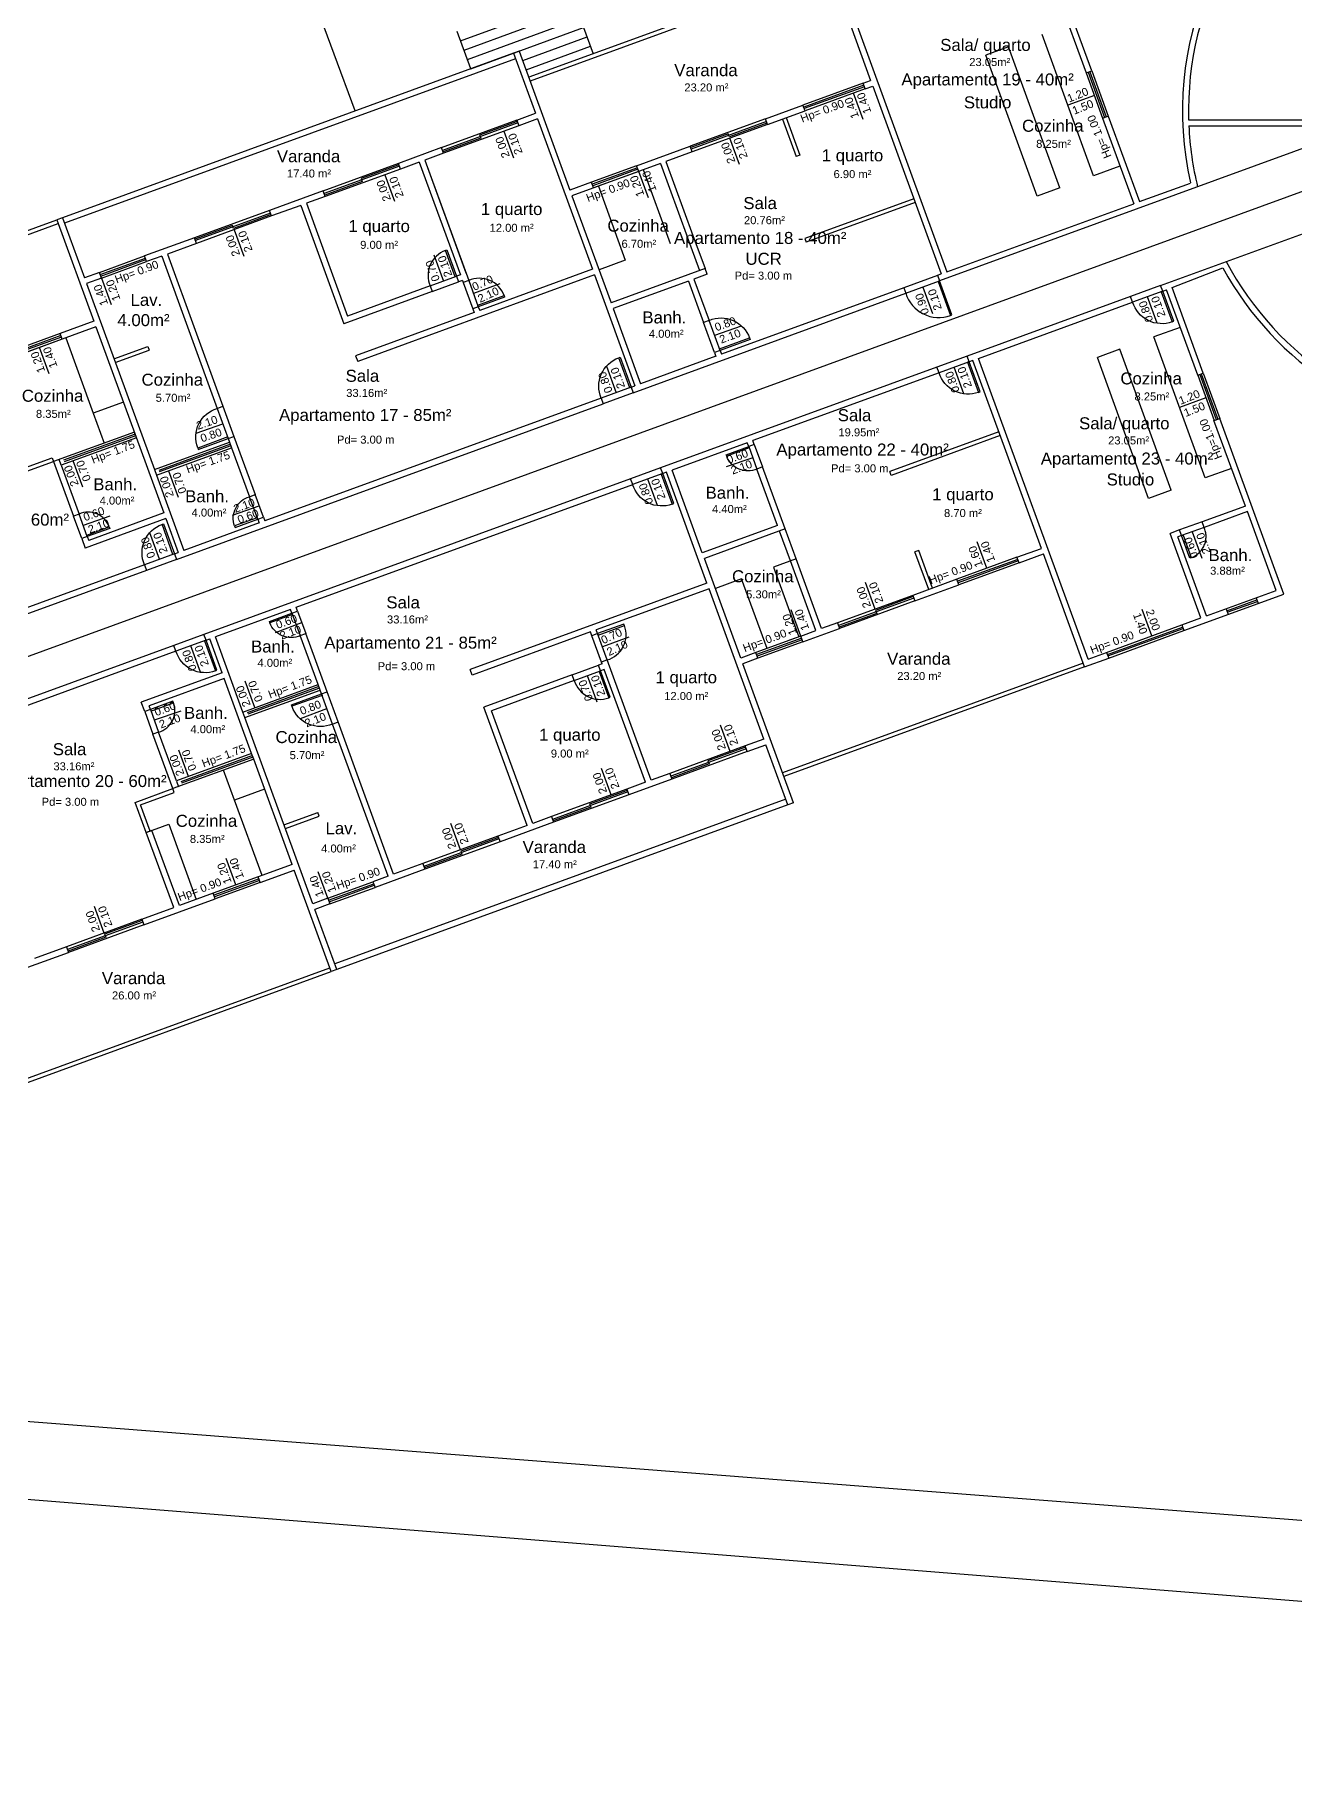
# Model space of a CAD drawing. Header units: millimetres. Extents: x -210 to 1173, y -437 to 320.
# Drawn here: x 485.78 to 517.29, y 54.72 to 97.97 of the extents above; entities that cross this region are included whole.
import ezdxf
from ezdxf.enums import TextEntityAlignment as Align

# ---------------------------------------------------------------- set-up
doc = ezdxf.new("R2010")
doc.units = ezdxf.units.MM
doc.header["$LTSCALE"] = 0.3
doc.linetypes.add('DASHED2', pattern=[9.525, 6.35, -3.175])
for name, color, linetype in [('330', 254, 'Continuous'), ('500', 254, 'Continuous'), ('CORTE', 6, 'Continuous'), ('COTAS', 1, 'Continuous'), ('ESQUADRIAS', 3, 'Continuous'), ('PISO', 1, 'Continuous'), ('PROJEÇÃO', 1, 'DASHED2'), ('TEXTOS', 2, 'Continuous'), ('VISTA', 2, 'Continuous')]:
    doc.layers.add(name, color=color, linetype=linetype)
doc.styles.add('2MM 1_100', font='ARIAL.TTF', dxfattribs={"height": 0.2})
doc.styles.add('3MM 1_100', font='ARIAL.TTF', dxfattribs={"height": 0.3})

msp = doc.modelspace()

# ---------------------------------------------------------------- linework, layer by layer
msp.add_line((475.155, 78.62), (522.67, 95.959))
at = {"layer": '330'}
msp.add_polyline3d([(480.339, 116.774, 0), (565.16, 113.857, 0), (569.728, 108.66, 0), (569.354, 60.352, 0), (567.967, 57.832, 0), (565.674, 56.775, 0), (517.757, 60.812, 0), (467.296, 64.726, 0), (464.967, 65.161, 0), (464.654, 66.353, 0)], close=True, dxfattribs=at)
at = {"layer": '500'}
msp.add_polyline3d([(484.46, 119.131, 0), (565.674, 116.167, 0), (567.741, 115.275, 0), (570.061, 113.536, 0), (571.41, 109.995, 0), (571.837, 56.224, 0), (571.01, 55.021, 0), (568.676, 54.719, 0), (466.308, 62.909, 0), (463.899, 64.222, 0), (464.043, 66.128, 0), (479.321, 116.608, 0), (480.53, 118.329, 0), (482.084, 119.027, 0)], close=True, dxfattribs=at)
at = {"layer": 'CORTE'}
for p, q in [((512.201, 97.065), (510.597, 101.454)), ((505.645, 99.647), (506.673, 96.829)), ((505.837, 99.558), (508.579, 92.043)), ((511.278, 99.149), (512.06, 97.014)), ((497.89, 97.563), (497.749, 97.511)), ((497.749, 97.511), (498.297, 96.008)), ((497.89, 97.563), (499.158, 94.087)), ((512.06, 97.014), (512.201, 97.065)), ((506.485, 96.761), (506.673, 96.829)), ((506.537, 96.62), (506.485, 96.761)), ((506.537, 96.62), (506.725, 96.688)), ((506.725, 96.688), (508.439, 91.991)), ((504.043, 95.869), (504.982, 96.212)), ((504.094, 95.728), (505.034, 96.071)), ((505.034, 96.071), (504.982, 96.212)), ((497.828, 95.834), (498.298, 96.006)), ((497.828, 95.834), (497.88, 95.693)), ((498.349, 95.865), (497.88, 95.693)), ((498.346, 95.867), (499.72, 92.107)), ((504.094, 95.728), (504.043, 95.869)), ((504.471, 95.863), (504.814, 94.924)), ((504.564, 95.9), (504.907, 94.958)), ((519.027, 95.696), (508.396, 91.816)), ((512.469, 95.886), (512.61, 95.937)), ((512.469, 95.886), (513.25, 93.747)), ((512.61, 95.937), (513.391, 93.798)), ((514.619, 95.846), (517.577, 95.846)), ((514.625, 95.696), (517.577, 95.696)), ((497.504, 95.556), (497.504, 95.556)), ((500.825, 94.695), (502.164, 95.184)), ((502.215, 95.043), (502.164, 95.184)), ((495.949, 95.149), (494.869, 94.755)), ((494.92, 94.614), (494.869, 94.755)), ((495.39, 94.785), (494.92, 94.614)), ((495.39, 94.785), (496.419, 91.967)), ((495.39, 94.785), (496.419, 91.967)), ((496.001, 95.008), (495.531, 94.837)), ((495.531, 94.837), (496.559, 92.018)), ((495.531, 94.837), (496.628, 91.831)), ((496.001, 95.008), (495.949, 95.149)), ((501.417, 94.751), (499.209, 93.946)), ((501.417, 94.751), (502.092, 92.902)), ((502.215, 95.043), (501.558, 94.803)), ((501.558, 94.803), (502.233, 92.954)), ((504.907, 94.958), (504.814, 94.924)), ((500.877, 94.554), (500.825, 94.695)), ((492.99, 94.069), (491.652, 93.581)), ((493.042, 93.928), (492.572, 93.757)), ((493.042, 93.928), (492.99, 94.069)), ((499.698, 94.284), (499.158, 94.087)), ((499.209, 93.946), (500.186, 91.268)), ((499.749, 94.143), (499.698, 94.284)), ((507.753, 93.87), (505.029, 92.876)), ((513.391, 93.798), (514.668, 94.264)), ((491.703, 93.44), (491.652, 93.581)), ((492.431, 93.705), (491.703, 93.44)), ((492.431, 93.705), (493.511, 90.746)), ((492.431, 93.705), (493.511, 90.746)), ((492.572, 93.757), (493.6, 90.939)), ((492.572, 93.757), (493.6, 90.939)), ((507.787, 93.776), (505.063, 92.782)), ((508.579, 92.043), (513.25, 93.747)), ((486.476, 93.397), (486.335, 93.346)), ((486.335, 93.346), (487.26, 90.81)), ((486.476, 93.397), (487.024, 91.894)), ((513.92, 91.703), (518.582, 93.404)), ((489.773, 92.895), (488.528, 92.441)), ((489.824, 92.754), (489.096, 92.488)), ((489.824, 92.754), (489.773, 92.895)), ((505.029, 92.876), (505.063, 92.782)), ((488.579, 92.3), (488.528, 92.441)), ((488.955, 92.437), (488.579, 92.3)), ((488.955, 92.437), (490.344, 88.632)), ((489.096, 92.488), (490.485, 88.684)), ((514.205, 91.651), (515.471, 92.144, 0)), ((487.401, 92.029), (487.025, 91.892)), ((487.452, 91.888), (487.076, 91.751)), ((487.076, 91.753), (488.773, 87.101)), ((487.452, 91.889), (487.401, 92.029)), ((499.772, 91.967), (493.854, 89.807)), ((496.419, 91.967), (496.325, 91.933)), ((496.419, 91.967), (496.325, 91.933)), ((496.325, 91.933), (496.376, 91.792)), ((496.325, 91.933), (496.376, 91.792)), ((496.47, 91.826), (496.376, 91.792)), ((496.47, 91.826), (496.487, 91.779)), ((496.628, 91.831), (496.487, 91.779)), ((499.72, 92.107), (496.902, 91.079)), ((499.771, 91.966), (500.782, 89.197)), ((502.535, 92.126), (500.186, 91.268)), ((502.117, 91.813), (500.238, 91.128)), ((502.117, 91.813), (502.494, 90.778)), ((502.586, 91.985), (502.257, 91.865)), ((502.257, 91.865), (502.635, 90.829)), ((502.586, 91.985), (502.535, 92.126)), ((508.345, 91.957), (508.439, 91.991)), ((508.345, 91.957), (508.396, 91.816)), ((513.972, 91.56), (513.92, 91.703)), ((495.718, 91.552), (493.511, 90.746)), ((495.718, 91.552), (493.511, 90.746)), ((495.667, 91.693), (493.6, 90.939)), ((495.667, 91.693), (493.6, 90.939)), ((495.667, 91.693), (495.718, 91.552)), ((495.667, 91.693), (495.718, 91.552)), ((500.74, 89.021), (507.551, 91.507)), ((507.499, 91.648), (502.943, 89.986)), ((507.499, 91.648), (507.551, 91.507)), ((513.168, 91.428), (509.082, 89.937)), ((509.368, 89.882), (513.22, 91.285)), ((513.22, 91.285), (513.168, 91.428)), ((513.972, 91.56), (514.065, 91.596)), ((514.846, 89.459), (514.065, 91.596)), ((514.987, 89.511), (514.205, 91.651)), ((496.761, 91.028), (493.802, 89.948)), ((496.868, 91.173), (496.727, 91.122)), ((496.727, 91.122), (496.761, 91.028)), ((496.868, 91.173), (496.902, 91.079)), ((500.238, 91.128), (500.923, 89.249)), ((487.312, 90.669), (484.494, 89.64)), ((487.26, 90.81), (486.415, 90.501)), ((486.466, 90.36), (486.415, 90.501)), ((487.312, 90.669), (489.009, 86.019)), ((502.635, 90.829), (502.494, 90.778)), ((502.91, 90.078), (502.769, 90.026)), ((502.769, 90.026), (502.803, 89.932)), ((502.91, 90.078), (502.944, 89.984)), ((493.802, 89.948), (493.854, 89.807)), ((502.802, 89.934), (500.923, 89.249)), ((508.33, 89.663), (501.425, 87.144)), ((508.382, 89.522), (508.33, 89.663)), ((509.133, 89.796), (509.082, 89.937)), ((509.133, 89.796), (509.082, 89.937)), ((509.227, 89.831), (509.133, 89.796)), ((510.941, 85.134), (509.227, 89.831)), ((512.11, 82.367), (509.368, 89.882)), ((500.69, 89.16), (500.782, 89.197)), ((500.69, 89.16), (500.74, 89.021)), ((508.382, 89.522), (503.732, 87.825)), ((514.846, 89.459), (514.987, 89.511)), ((489.327, 84.855), (499.989, 88.747)), ((490.344, 88.632), (490.485, 88.684)), ((499.937, 88.889), (491.529, 85.821)), ((499.938, 88.886), (499.989, 88.747)), ((516.037, 86.192), (515.252, 88.33)), ((515.256, 88.332), (515.397, 88.383)), ((517, 83.991), (515.397, 88.383)), ((488.272, 88.038), (486.252, 87.301)), ((488.323, 87.897), (486.444, 87.212)), ((490.618, 87.881), (490.759, 87.932)), ((490.618, 87.881), (490.652, 87.787)), ((490.759, 87.932), (491.29, 86.476)), ((503.766, 87.731), (503.732, 87.825)), ((509.878, 88.046), (507.154, 87.052)), ((509.913, 87.952), (507.188, 86.958)), ((488.773, 87.101), (490.652, 87.787)), ((488.825, 86.96), (490.703, 87.646)), ((490.703, 87.646), (491.149, 86.424)), ((503.591, 87.774), (501.712, 87.088)), ((503.625, 87.68), (503.591, 87.774)), ((503.766, 87.731), (503.625, 87.68)), ((486.252, 87.301), (486.749, 85.939)), ((486.444, 87.212), (486.89, 85.991)), ((488.825, 86.96), (489.51, 85.084)), ((501.477, 87.002), (501.425, 87.144)), ((501.571, 87.037), (501.477, 87.002)), ((501.571, 87.037), (501.477, 87.002)), ((502.582, 84.265), (501.571, 87.037)), ((502.466, 85.021), (501.712, 87.088)), ((503.971, 87.168), (503.831, 87.116)), ((504.345, 85.707), (503.831, 87.116)), ((504.537, 85.618), (503.971, 87.168)), ((507.188, 86.958), (507.154, 87.052)), ((500.674, 86.87), (490.011, 82.98)), ((492.318, 83.66), (500.726, 86.727)), ((500.726, 86.727), (500.674, 86.87)), ((491.149, 86.424), (491.29, 86.476)), ((516.037, 86.192), (514.956, 85.799)), ((486.89, 85.991), (486.749, 85.939)), ((489.06, 85.878), (487.04, 85.141)), ((489.009, 86.019), (487.13, 85.333)), ((489.06, 85.878), (489.369, 85.032)), ((491.388, 85.769), (489.51, 85.084)), ((491.355, 85.861), (491.496, 85.912)), ((491.355, 85.861), (491.389, 85.767)), ((491.496, 85.912), (491.53, 85.819)), ((504.345, 85.707), (502.466, 85.021)), ((515.007, 85.658), (514.956, 85.799)), ((516.088, 86.051), (515.007, 85.658)), ((516.807, 84.081), (516.088, 86.051)), ((487.096, 85.427), (486.955, 85.376)), ((486.955, 85.376), (487.04, 85.141)), ((487.096, 85.427), (487.13, 85.333)), ((504.537, 85.618), (502.517, 84.881)), ((514.392, 85.594), (514.157, 85.509)), ((514.925, 83.394), (514.157, 85.509)), ((514.443, 85.453), (514.349, 85.419)), ((515.066, 83.445), (514.349, 85.419)), ((514.443, 85.453), (514.392, 85.594)), ((489.275, 84.998), (489.369, 85.032)), ((489.275, 84.998), (489.327, 84.855)), ((503.426, 82.391), (502.517, 84.881)), ((505.305, 83.077), (504.669, 84.819)), ((505.446, 83.128), (504.81, 84.87)), ((507.874, 85.079), (507.78, 85.045)), ((508.123, 84.105), (507.78, 85.045)), ((508.217, 84.139), (507.874, 85.079)), ((510.33, 84.911), (510.941, 85.134)), ((510.382, 84.77), (510.33, 84.911)), ((510.382, 84.77), (510.992, 84.993)), ((512.021, 82.174), (510.992, 84.993)), ((488.523, 84.724), (479.975, 81.604)), ((488.575, 84.581), (480.027, 81.461)), ((488.523, 84.724), (488.575, 84.581)), ((508.827, 84.362), (507.724, 83.959)), ((508.879, 84.221), (508.827, 84.362)), ((502.582, 84.265), (496.664, 82.106)), ((502.634, 84.125), (499.815, 83.096)), ((504.005, 80.367), (502.634, 84.125)), ((507.724, 83.959), (507.775, 83.819)), ((507.775, 83.819), (508.879, 84.221)), ((514.501, 83.079), (517, 83.991)), ((515.066, 83.445), (516.807, 84.081)), ((492.177, 83.609), (490.298, 82.923)), ((492.211, 83.515), (492.177, 83.609)), ((492.211, 83.515), (492.352, 83.567)), ((492.352, 83.567), (492.318, 83.66)), ((499.85, 83.002), (499.815, 83.096)), ((504.93, 82.94), (505.305, 83.077)), ((504.981, 82.799), (505.896, 83.133)), ((505.845, 83.274), (505.446, 83.128)), ((505.845, 83.274), (505.896, 83.133)), ((514.449, 83.22), (514.925, 83.394)), ((514.449, 83.22), (514.501, 83.079)), ((489.259, 82.706), (480.712, 79.587)), ((489.312, 82.563), (489.26, 82.704)), ((490.063, 82.837), (490.012, 82.978)), ((490.063, 82.837), (490.157, 82.872)), ((490.466, 82.026), (490.157, 82.872)), ((490.984, 81.044), (490.298, 82.923)), ((492.417, 82.952), (492.558, 83.003)), ((492.862, 81.73), (492.417, 82.952)), ((493.089, 81.546), (492.558, 83.003)), ((499.674, 83.045), (496.715, 81.965)), ((499.709, 82.951), (499.674, 83.045)), ((499.85, 83.002), (499.709, 82.951)), ((504.981, 82.799), (504.93, 82.94)), ((489.312, 82.563), (480.763, 79.444)), ((499.966, 82.246), (499.872, 82.212)), ((499.923, 82.071), (499.872, 82.212)), ((500.09, 82.345), (499.949, 82.293)), ((499.966, 82.246), (499.949, 82.293)), ((501.187, 79.339), (500.09, 82.345)), ((503.803, 82.529), (503.426, 82.391)), ((503.854, 82.388), (503.477, 82.25)), ((504.746, 78.774), (503.477, 82.25)), ((503.854, 82.388), (503.803, 82.529)), ((512.021, 82.174), (512.622, 82.393)), ((512.11, 82.367), (512.571, 82.534)), ((512.571, 82.534), (512.622, 82.393)), ((490.466, 82.026), (488.446, 81.289)), ((490.517, 81.885), (488.638, 81.2)), ((491.203, 80.006), (490.517, 81.885)), ((496.715, 81.965), (496.664, 82.106)), ((499.214, 81.972), (497.007, 81.166)), ((499.266, 81.831), (497.199, 81.077)), ((499.266, 81.831), (499.214, 81.972)), ((500.017, 82.105), (499.923, 82.071)), ((501.046, 79.287), (500.017, 82.105)), ((490.984, 81.044), (492.862, 81.73)), ((491.035, 80.903), (492.914, 81.589)), ((492.948, 81.495), (492.914, 81.589)), ((492.948, 81.495), (493.089, 81.546)), ((488.532, 81.054), (488.446, 81.289)), ((488.672, 81.106), (488.532, 81.054)), ((488.672, 81.106), (488.638, 81.2)), ((492.732, 76.253), (491.035, 80.903)), ((498.087, 78.207), (497.007, 81.166)), ((498.227, 78.259), (497.199, 81.077)), ((488.878, 80.542), (488.737, 80.491)), ((489.234, 79.129), (488.737, 80.491)), ((489.324, 79.321), (488.878, 80.542)), ((493.222, 80.743), (493.363, 80.795)), ((494.611, 76.939), (493.222, 80.743)), ((494.752, 76.99), (493.363, 80.795)), ((503.159, 80.059), (503.159, 80.059)), ((504.005, 80.367), (503.535, 80.196)), ((503.586, 80.055), (503.535, 80.196)), ((503.586, 80.055), (504.056, 80.226)), ((504.605, 78.723), (504.056, 80.226)), ((491.254, 79.866), (489.234, 79.129)), ((491.203, 80.006), (489.324, 79.321)), ((492.214, 77.235), (491.254, 79.866)), ((501.046, 79.287), (500.576, 79.116)), ((501.708, 79.369), (500.627, 78.975)), ((501.656, 79.51), (501.187, 79.339)), ((501.656, 79.51), (501.708, 79.369)), ((500.576, 79.116), (500.627, 78.975)), ((504.746, 78.774), (504.605, 78.723)), ((498.749, 78.289), (497.41, 77.801)), ((498.697, 78.43), (498.227, 78.259)), ((498.697, 78.43), (498.749, 78.289)), ((488.71, 78.086), (488.569, 78.034)), ((489.255, 76.155), (488.569, 78.034)), ((489.396, 76.207), (488.71, 78.086)), ((498.087, 78.207), (497.358, 77.942)), ((497.358, 77.942), (497.41, 77.801)), ((492.214, 77.235), (491.368, 76.927)), ((491.42, 76.786), (492.265, 77.094)), ((493.191, 74.558), (492.265, 77.094)), ((495.531, 77.115), (494.286, 76.661)), ((495.48, 77.256), (494.752, 76.99)), ((495.48, 77.256), (495.531, 77.115)), ((491.42, 76.786), (491.368, 76.927)), ((494.611, 76.939), (494.235, 76.802)), ((494.235, 76.802), (494.286, 76.661)), ((488.456, 75.864), (489.255, 76.155)), ((488.508, 75.723), (490.293, 76.374)), ((490.241, 76.515), (489.396, 76.207)), ((490.293, 76.374), (490.241, 76.515)), ((493.107, 76.391), (492.732, 76.253)), ((493.159, 76.249), (492.783, 76.112)), ((493.108, 76.39), (493.159, 76.249)), ((488.456, 75.864), (488.508, 75.723)), ((493.332, 74.609), (492.783, 76.112)), ((485.22, 74.523), (486.629, 75.037)), ((486.577, 75.178), (485.779, 74.887)), ((486.577, 75.178), (486.629, 75.037)), ((493.332, 74.609), (493.191, 74.558))]:
    msp.add_line(p, q, dxfattribs=at)
for radius, start, end in [(8.15, 338.3198, 192.7624), (8, 120.7439, 181.5674), (8, 182.6425, 193.7063), (8.15, 208.7515, 322.0851), (8, 208.0702, 323.0524)]:
    msp.add_arc((522.616, 96.065), radius, start, end, dxfattribs=at)
at = {"layer": 'COTAS'}
for p, q in [((506.482, 95.849), (506.241, 96.509)), ((497.504, 95.556), (497.745, 94.896)), ((503.396, 94.725), (503.155, 95.386)), ((494.534, 94.472), (494.775, 93.812)), ((501.118, 93.894), (500.877, 94.554)), ((490.764, 93.097), (491.005, 92.437)), ((487.452, 91.889), (487.693, 91.228)), ((486.144, 89.494), (485.903, 90.155)), ((489.82, 88.016), (490.485, 88.245)), ((486.985, 86.662), (486.745, 87.321)), ((489.125, 87.07), (489.366, 86.411)), ((509.579, 84.636), (509.338, 85.297)), ((506.784, 83.617), (506.543, 84.277)), ((504.93, 82.94), (504.689, 83.6)), ((513.699, 82.944), (513.459, 83.605)), ((491.284, 81.154), (491.043, 81.813)), ((492.425, 80.878), (493.081, 81.131)), ((503.159, 80.059), (502.918, 80.719)), ((489.624, 79.43), (489.384, 80.09)), ((500.189, 78.975), (499.948, 79.635)), ((496.419, 77.599), (496.178, 78.259)), ((490.805, 76.721), (490.564, 77.381)), ((493.108, 76.39), (492.867, 77.051)), ((487.517, 75.521), (487.276, 76.181))]:
    msp.add_line(p, q, dxfattribs=at)
at = {"layer": 'COTAS', "extrusion": (1.19689e-12, 1.18495e-12, -1)}
for p, q in [((512.264, 96.45), (511.604, 96.209)), ((497.408, 91.743), (496.748, 91.502)), ((515.051, 88.895), (514.391, 88.654))]:
    msp.add_line(p, q, dxfattribs=at)
at = {"layer": 'COTAS', "extrusion": (-1.18495e-12, 1.19689e-12, -1)}
for p, q in [((495.755, 92.473), (495.996, 91.813)), ((495.755, 92.473), (495.996, 91.813)), ((500.073, 89.683), (500.314, 89.023)), ((514.71, 85.55), (514.951, 84.89))]:
    msp.add_line(p, q, dxfattribs=at)
at = {"layer": 'COTAS', "extrusion": (-3.54684e-12, -2.44572e-13, -1)}
msp.add_line((507.973, 91.661), (508.215, 91.001), dxfattribs=at)
at = {"layer": 'COTAS', "extrusion": (-1.35577e-13, -1.67877e-12, -1)}
for p, q in [((513.837, 90.762), (513.596, 91.423)), ((508.998, 88.999), (508.757, 89.659)), ((501.342, 86.206), (501.101, 86.866)), ((488.899, 84.861), (488.658, 85.521)), ((489.928, 82.04), (489.687, 82.7)), ((499.835, 81.291), (499.595, 81.951))]:
    msp.add_line(p, q, dxfattribs=at)
at = {"layer": 'COTAS', "extrusion": (-4.198e-17, 1.1504e-16, -1)}
for p, q in [((503.439, 90.683), (502.774, 90.456)), ((503.728, 87.398), (503.062, 87.171)), ((487.658, 85.936), (486.993, 85.709)), ((489.435, 81.065), (488.77, 80.838))]:
    msp.add_line(p, q, dxfattribs=at)
at = {"layer": 'COTAS', "extrusion": (4.20059e-17, -1.15031e-16, -1)}
msp.add_line((490.728, 85.967), (491.393, 86.194), dxfattribs=at)
at = {"layer": 'COTAS', "extrusion": (-4.19541e-17, 1.1505e-16, -1)}
msp.add_line((491.8, 83.03), (492.455, 83.285), dxfattribs=at)
at = {"layer": 'COTAS', "extrusion": (1.67877e-12, -1.35577e-13, -1)}
msp.add_line((500.63, 82.914), (499.97, 82.673), dxfattribs=at)
at = {"layer": 'ESQUADRIAS'}
for p, q in [((512.111, 97.032), (512.521, 95.905)), ((512.149, 97.046), (512.559, 95.918)), ((506.504, 96.709), (505.001, 96.16)), ((506.518, 96.671), (505.015, 96.123)), ((497.854, 95.764), (495.975, 95.078)), ((497.84, 95.801), (496.901, 95.459)), ((504.069, 95.799), (502.19, 95.113)), ((504.082, 95.761), (503.143, 95.418)), ((496.928, 95.383), (495.989, 95.041)), ((496.901, 95.459), (496.928, 95.383)), ((503.115, 95.494), (502.176, 95.151)), ((503.143, 95.417), (503.116, 95.493)), ((494.895, 94.684), (493.016, 93.999)), ((493.969, 94.304), (493.03, 93.961)), ((494.881, 94.722), (493.942, 94.379)), ((493.942, 94.379), (493.969, 94.304)), ((500.844, 94.644), (499.717, 94.232)), ((500.858, 94.606), (499.731, 94.195)), ((491.677, 93.51), (489.798, 92.825)), ((491.691, 93.473), (490.752, 93.13)), ((490.724, 93.205), (489.785, 92.862)), ((490.752, 93.13), (490.724, 93.205)), ((487.42, 91.978), (488.547, 92.389)), ((487.433, 91.94), (488.561, 92.352)), ((486.434, 90.449), (485.306, 90.038)), ((486.447, 90.412), (485.32, 90)), ((514.898, 89.478), (515.308, 88.35)), ((514.936, 89.492), (515.346, 88.364)), ((510.349, 84.859), (508.846, 84.311)), ((510.363, 84.821), (508.86, 84.273)), ((507.736, 83.927), (506.796, 83.584)), ((507.749, 83.889), (505.87, 83.203)), ((506.824, 83.509), (505.884, 83.166)), ((506.796, 83.584), (506.824, 83.509)), ((512.59, 82.482), (514.469, 83.166)), ((512.603, 82.445), (514.483, 83.128)), ((504.949, 82.888), (503.822, 82.477)), ((504.963, 82.851), (503.835, 82.439)), ((503.561, 80.125), (501.682, 79.44)), ((503.547, 80.163), (502.608, 79.82)), ((502.635, 79.745), (501.696, 79.402)), ((502.608, 79.82), (502.635, 79.745)), ((500.602, 79.045), (498.723, 78.36)), ((500.588, 79.083), (499.649, 78.74)), ((499.649, 78.74), (499.676, 78.665)), ((499.676, 78.665), (498.737, 78.322)), ((497.384, 77.871), (495.505, 77.186)), ((497.37, 77.909), (496.431, 77.566)), ((496.458, 77.491), (495.519, 77.148)), ((496.431, 77.566), (496.458, 77.491)), ((491.387, 76.875), (490.26, 76.464)), ((491.401, 76.837), (490.274, 76.426)), ((493.127, 76.339), (494.254, 76.75)), ((493.14, 76.301), (494.268, 76.713)), ((488.482, 75.794), (486.603, 75.108)), ((488.468, 75.831), (487.529, 75.488)), ((487.556, 75.413), (486.617, 75.07)), ((487.529, 75.488), (487.556, 75.413))]:
    msp.add_line(p, q, dxfattribs=at)
for points in [[(496.325, 91.933), (496.287, 91.919), (496.047, 92.577), (496.085, 92.59)], [(496.325, 91.933), (496.287, 91.919), (496.047, 92.577), (496.085, 92.59)], [(508.396, 91.816), (508.359, 91.802), (508.667, 90.956), (508.705, 90.97)], [(496.868, 91.173), (496.854, 91.211), (497.512, 91.451), (497.526, 91.413)], [(487.096, 85.427), (487.082, 85.465), (487.646, 85.67), (487.659, 85.633)], [(514.443, 85.453), (514.48, 85.467), (514.685, 84.903), (514.648, 84.889)], [(499.85, 83.002), (499.863, 82.965), (500.521, 83.205), (500.507, 83.242)], [(499.923, 82.071), (499.886, 82.057), (500.126, 81.4), (500.163, 81.413)], [(488.672, 81.106), (488.686, 81.068), (489.25, 81.274), (489.236, 81.311)]]:
    msp.add_lwpolyline(points, close=True, dxfattribs=at)
at = {"layer": 'ESQUADRIAS', "extrusion": (1.1504e-16, 4.198e-17, -1), "elevation": 0}
for points in [[(-513.972, 91.56), (-513.934, 91.546), (-514.208, 90.794), (-514.246, 90.808)], [(-500.69, 89.16), (-500.652, 89.146), (-500.378, 89.898), (-500.415, 89.912)], [(-509.133, 89.796), (-509.096, 89.783), (-509.37, 89.031), (-509.407, 89.045)], [(-501.477, 87.003), (-501.439, 86.99), (-501.713, 86.238), (-501.751, 86.252)], [(-489.275, 84.998), (-489.237, 84.984), (-488.963, 85.736), (-489, 85.75)], [(-490.063, 82.837), (-490.026, 82.824), (-490.3, 82.072), (-490.337, 82.086)]]:
    msp.add_lwpolyline(points, close=True, dxfattribs=at)
at = {"layer": 'ESQUADRIAS', "extrusion": (2.1433e-09, 5.63047e-10, -1), "elevation": 0}
msp.add_lwpolyline([(-502.911, 90.08), (-502.897, 90.118), (-503.649, 90.392), (-503.662, 90.355)], close=True, dxfattribs=at)
at = {"layer": 'ESQUADRIAS', "extrusion": (-7.25074e-20, -1.44002e-18, -1)}
msp.add_lwpolyline([(-490.619, 87.881), (-490.605, 87.918), (-489.855, 87.641), (-489.869, 87.603)], close=True, dxfattribs=at)
at = {"layer": 'ESQUADRIAS', "extrusion": (-6.00792e-15, -1.27069e-14, -1)}
msp.add_lwpolyline([(-503.625, 87.68), (-503.639, 87.642), (-503.075, 87.437), (-503.061, 87.474)], close=True, dxfattribs=at)
at = {"layer": 'ESQUADRIAS', "extrusion": (-1.27786e-14, 5.85378e-15, -1)}
msp.add_lwpolyline([(-491.355, 85.861), (-491.341, 85.898), (-490.778, 85.693), (-490.791, 85.655)], close=True, dxfattribs=at)
at = {"layer": 'ESQUADRIAS', "extrusion": (-6.00505e-15, -1.27082e-14, -1)}
msp.add_lwpolyline([(-492.211, 83.515), (-492.225, 83.478), (-491.661, 83.272), (-491.647, 83.309)], close=True, dxfattribs=at)
at = {"layer": 'ESQUADRIAS', "extrusion": (-9.8293e-19, 1.05487e-18, -1)}
msp.add_lwpolyline([(-492.949, 81.496), (-492.962, 81.458), (-492.21, 81.187), (-492.196, 81.225)], close=True, dxfattribs=at)
at = {"layer": 'PISO'}
for p, q in [((497.828, 95.835), (495.939, 95.145)), ((497.88, 95.693), (496.001, 95.008)), ((504.043, 95.869), (502.164, 95.184)), ((504.094, 95.728), (502.215, 95.043)), ((494.869, 94.755), (492.98, 94.064)), ((494.92, 94.614), (493.042, 93.928)), ((491.652, 93.581), (489.773, 92.895)), ((491.703, 93.44), (489.824, 92.754)), ((502.085, 92.92), (502.394, 92.074)), ((502.233, 92.954), (502.535, 92.126)), ((495.667, 91.693), (496.325, 91.933)), ((495.667, 91.693), (496.325, 91.933)), ((495.718, 91.552), (496.376, 91.792)), ((495.718, 91.552), (496.376, 91.792)), ((496.487, 91.779), (496.727, 91.122)), ((496.628, 91.831), (496.868, 91.173)), ((508.345, 91.956), (507.499, 91.648)), ((507.551, 91.507), (508.396, 91.816)), ((513.92, 91.703), (513.168, 91.428)), ((513.972, 91.56), (513.22, 91.285)), ((509.082, 89.937), (508.33, 89.663)), ((509.133, 89.796), (508.382, 89.522)), ((500.69, 89.16), (499.938, 88.886)), ((490.485, 88.684), (490.759, 87.932)), ((500.74, 89.021), (499.989, 88.747)), ((490.344, 88.632), (490.618, 87.881)), ((485.372, 87.087), (486.218, 87.395)), ((486.218, 87.395), (486.252, 87.301)), ((503.625, 87.68), (503.831, 87.116)), ((503.766, 87.731), (503.971, 87.168)), ((485.313, 86.959), (486.252, 87.301)), ((501.425, 87.144), (500.674, 86.87)), ((501.477, 87.003), (500.725, 86.729)), ((491.355, 85.861), (491.149, 86.424)), ((491.496, 85.912), (491.29, 86.476)), ((504.669, 84.819), (504.396, 85.566)), ((504.81, 84.87), (504.537, 85.618)), ((489.275, 84.998), (488.523, 84.724)), ((489.327, 84.855), (488.575, 84.581)), ((507.724, 83.959), (505.845, 83.274)), ((492.211, 83.515), (492.417, 82.952)), ((492.352, 83.567), (492.558, 83.003)), ((507.775, 83.819), (505.896, 83.133)), ((490.011, 82.98), (489.259, 82.706)), ((490.063, 82.837), (489.312, 82.563)), ((499.949, 82.293), (499.709, 82.951)), ((500.09, 82.345), (499.85, 83.002)), ((499.214, 81.972), (499.872, 82.212)), ((499.266, 81.831), (499.923, 82.071)), ((493.222, 80.744), (492.948, 81.495)), ((493.363, 80.795), (493.089, 81.546)), ((503.535, 80.196), (501.656, 79.51)), ((503.586, 80.055), (501.708, 79.369)), ((488.295, 78.786), (489.234, 79.129)), ((488.569, 78.034), (488.295, 78.786)), ((488.423, 78.726), (489.269, 79.035)), ((488.663, 78.068), (488.423, 78.726)), ((489.269, 79.035), (489.234, 79.129)), ((500.576, 79.116), (498.697, 78.43)), ((500.627, 78.975), (498.749, 78.289)), ((497.358, 77.942), (495.48, 77.256)), ((497.41, 77.801), (495.531, 77.115)), ((488.456, 75.864), (486.577, 75.178)), ((488.508, 75.723), (486.629, 75.037))]:
    msp.add_line(p, q, dxfattribs=at)
at = {"layer": 'PISO', "extrusion": (-2.14359e-09, -5.6388e-10, 1)}
for p, q in [((502.911, 90.08), (502.637, 90.832)), ((502.768, 90.028), (502.494, 90.78))]:
    msp.add_line(p, q, dxfattribs=at)
at = {"layer": 'PISO', "extrusion": (4.198e-17, -1.1504e-16, -1)}
for p, q in [((486.955, 85.376), (486.749, 85.939)), ((487.096, 85.427), (486.89, 85.991))]:
    msp.add_line(p, q, dxfattribs=at)
at = {"layer": 'PISO', "extrusion": (-1.15084e-16, -4.18589e-17, -1)}
for p, q in [((514.955, 85.799), (514.392, 85.594)), ((515.007, 85.658), (514.443, 85.453))]:
    msp.add_line(p, q, dxfattribs=at)
at = {"layer": 'PISO', "extrusion": (-4.198e-17, 1.1504e-16, -1)}
for p, q in [((488.532, 81.054), (488.737, 80.491)), ((488.672, 81.106), (488.878, 80.542))]:
    msp.add_line(p, q, dxfattribs=at)
at = {"layer": 'PISO'}
for centre, radius, start, end in [((496.274, 91.956), 0.661, 110.0478, 203.4172), ((496.274, 91.956), 0.661, 110.0478, 203.4172), ((496.891, 91.224), 0.661, 20.0478, 113.4172), ((508.372, 91.765), 0.861, 197.439, 290.0429), ((487.118, 85.478), 0.561, 20.0423, 113.9922), ((499.9, 82.978), 0.661, 286.6784, 20.0478), ((499.899, 82.021), 0.661, 196.6784, 290.0478), ((488.723, 81.081), 0.561, 286.1034, 20.0533)]:
    msp.add_arc(centre, radius, start, end, dxfattribs=at)
at = {"layer": 'PISO', "extrusion": (-1.35577e-13, -1.67877e-12, -1)}
for centre in [(-513.948, 91.509), (-509.109, 89.746), (-501.452, 86.953), (-490.039, 82.787)]:
    msp.add_arc(centre, 0.761, 249.9522, 342.8898, dxfattribs=at)
at = {"layer": 'PISO', "extrusion": (2.14449e-09, 5.64232e-10, -1)}
msp.add_arc((-502.934, 90.131, 0), 0.761, 67.0146, 159.9522, dxfattribs=at)
at = {"layer": 'PISO', "extrusion": (-1.18495e-12, 1.19689e-12, -1)}
for centre in [(-500.639, 89.183), (-489.224, 85.019)]:
    msp.add_arc(centre, 0.761, 337.0146, 69.9522, dxfattribs=at)
at = {"layer": 'PISO', "extrusion": (-7.25074e-20, -1.44002e-18, -1)}
msp.add_arc((-490.555, 87.913), 0.749, 339.2783, 73.5768, dxfattribs=at)
at = {"layer": 'PISO', "extrusion": (-6.00792e-15, -1.27069e-14, -1)}
msp.add_arc((-503.602, 87.629), 0.561, 246.0133, 339.9631, dxfattribs=at)
at = {"layer": 'PISO', "extrusion": (-1.27786e-14, 5.85378e-15, -1)}
msp.add_arc((-491.305, 85.885), 0.561, 339.9542, 73.904, dxfattribs=at)
at = {"layer": 'PISO', "extrusion": (-6.00505e-15, -1.27082e-14, -1)}
msp.add_arc((-492.188, 83.464), 0.561, 246.0003, 339.9502, dxfattribs=at)
at = {"layer": 'PISO', "extrusion": (-9.8293e-19, 1.05487e-18, -1)}
msp.add_arc((-492.921, 81.429), 0.749, 246.3276, 340.6261, dxfattribs=at)
at = {"layer": 'PROJEÇÃO'}
for p, q in [((488.291, 87.987), (486.411, 87.304)), ((488.304, 87.949), (486.424, 87.266)), ((488.323, 87.897), (488.272, 88.038)), ((490.671, 87.735), (488.792, 87.05)), ((490.685, 87.698), (488.806, 87.012)), ((490.652, 87.787), (490.703, 87.646)), ((486.443, 87.215), (486.392, 87.356)), ((488.773, 87.101), (488.825, 86.96)), ((515.554, 83.625), (515.605, 83.484)), ((515.572, 83.574), (516.324, 83.847)), ((515.586, 83.536), (516.338, 83.809)), ((516.305, 83.898), (516.357, 83.757)), ((492.881, 81.678), (491.002, 80.993)), ((492.895, 81.641), (491.016, 80.955)), ((492.914, 81.589), (492.862, 81.73)), ((491.035, 80.903), (490.984, 81.044)), ((491.221, 79.955), (489.344, 79.266)), ((491.235, 79.917), (489.357, 79.229)), ((491.254, 79.866), (491.203, 80.006)), ((489.325, 79.318), (489.376, 79.177))]:
    msp.add_line(p, q, dxfattribs=at)
msp.add_arc((514.494, 85.43), 0.561, 289.9875, 23.9132, dxfattribs=at)
at = {"layer": 'VISTA'}
for p, q in [((493.786, 96.065), (490.292, 105.562)), ((505.645, 99.647), (498.129, 96.905)), ((505.679, 99.553), (498.164, 96.811)), ((499.154, 99.089), (499.741, 97.493)), ((496.425, 97.818), (499.24, 98.854)), ((496.511, 97.584), (499.326, 98.62)), ((496.597, 97.349), (499.413, 98.385)), ((496.684, 97.115), (496.338, 98.053)), ((496.684, 97.115), (499.499, 98.151)), ((497.977, 97.324), (499.585, 97.916)), ((512.244, 94.447), (510.963, 97.972)), ((497.749, 97.511), (486.476, 93.397)), ((497.8, 97.37), (486.527, 93.257)), ((498.062, 97.089), (499.672, 97.681)), ((510.117, 97.665), (509.553, 97.46)), ((510.834, 93.935), (509.553, 97.46)), ((511.398, 94.14), (510.117, 97.665)), ((512.06, 97.014), (512.469, 95.886)), ((512.201, 97.065), (512.61, 95.937)), ((506.485, 96.761), (504.982, 96.212)), ((506.537, 96.62), (505.034, 96.071)), ((500.825, 94.695), (499.698, 94.284)), ((500.877, 94.554), (499.749, 94.143)), ((501.669, 92.748), (500.994, 94.597)), ((512.903, 94.687), (512.244, 94.447)), ((499.868, 94.184), (500.542, 92.337)), ((511.398, 94.14), (510.834, 93.935)), ((476.941, 89.918), (486.335, 93.346)), ((476.975, 89.824), (486.369, 93.252)), ((487.401, 92.029), (488.528, 92.441)), ((487.452, 91.889), (488.579, 92.3)), ((500.542, 92.337), (499.884, 92.097)), ((486.415, 90.501), (485.288, 90.09)), ((514.408, 90.657), (513.749, 90.419)), ((515.031, 86.893), (513.75, 90.418)), ((486.466, 90.36), (485.339, 89.949)), ((486.56, 90.394), (487.246, 88.516)), ((487.76, 89.872), (488.608, 90.18)), ((487.795, 89.778), (488.642, 90.086)), ((488.608, 90.18), (488.642, 90.086)), ((512.904, 90.11), (512.34, 89.905)), ((514.185, 86.586), (512.904, 90.11)), ((513.621, 86.381), (512.34, 89.905)), ((514.846, 89.459), (515.256, 88.331)), ((514.987, 89.511), (515.397, 88.383)), ((487.997, 88.79), (487.246, 88.516)), ((487.246, 88.516), (487.52, 87.764)), ((515.689, 87.132), (515.031, 86.893)), ((514.185, 86.586), (513.621, 86.381)), ((504.81, 84.87), (504.246, 84.665)), ((510.33, 84.911), (508.827, 84.362)), ((503.449, 84.369), (502.792, 84.129)), ((504.083, 82.631), (503.449, 84.369)), ((504.246, 84.665), (504.882, 82.922)), ((510.382, 84.77), (508.879, 84.221)), ((512.571, 82.534), (514.449, 83.22)), ((512.622, 82.393), (514.501, 83.079)), ((504.93, 82.94), (503.803, 82.529)), ((504.981, 82.799), (503.854, 82.388)), ((504.93, 82.94), (504.648, 82.837)), ((511.987, 82.268), (504.471, 79.526)), ((512.021, 82.174), (504.506, 79.432)), ((490.777, 78.84), (490.503, 79.591)), ((491.528, 79.114), (490.777, 78.84)), ((491.462, 76.961), (490.777, 78.84)), ((504.553, 78.864), (493.28, 74.75)), ((504.605, 78.723), (493.332, 74.609)), ((492.01, 78.225), (492.857, 78.535)), ((492.045, 78.132), (492.891, 78.441)), ((492.891, 78.441), (492.857, 78.535)), ((488.569, 78.034), (489.133, 78.24)), ((489.133, 78.24), (489.818, 76.361)), ((491.368, 76.927), (490.241, 76.515)), ((491.42, 76.786), (490.293, 76.374)), ((493.108, 76.39), (494.235, 76.802)), ((493.159, 76.249), (494.286, 76.661)), ((483.763, 71.224), (493.157, 74.652)), ((483.797, 71.13), (493.191, 74.558))]:
    msp.add_line(p, q, dxfattribs=at)

# ---------------------------------------------------------------- texts
at = {"layer": 'TEXTOS'}
for s, height, style, p in [('Sala/ quarto', 0.3, '3MM 1_100', (509.542, 97.715)), ('23.05m²', 0.2, '2MM 1_100', (509.65, 97.287)), ('Varanda', 0.3, '3MM 1_100', (502.557, 97.084)), ('Apartamento 19 - 40m²', 0.3, '3MM 1_100', (509.596, 96.853)), ('23.20 m²', 0.2, '2MM 1_100', (502.568, 96.653)), ('Studio', 0.3, '3MM 1_100', (509.596, 96.28)), ('Cozinha', 0.3, '3MM 1_100', (511.225, 95.695)), ('8.25m²', 0.2, '2MM 1_100', (511.244, 95.243)), ('Varanda', 0.3, '3MM 1_100', (492.626, 94.934)), ('1 quarto', 0.3, '3MM 1_100', (506.219, 94.956)), ('17.40 m²', 0.2, '2MM 1_100', (492.637, 94.502)), ('6.90 m²', 0.2, '2MM 1_100', (506.219, 94.487)), ('Sala', 0.3, '3MM 1_100', (503.911, 93.762)), ('1 quarto', 0.3, '3MM 1_100', (497.701, 93.614)), ('20.76m²', 0.2, '2MM 1_100', (504.019, 93.335)), ('1 quarto', 0.3, '3MM 1_100', (494.389, 93.188)), ('12.00 m²', 0.2, '2MM 1_100', (497.701, 93.145)), ('Cozinha', 0.3, '3MM 1_100', (500.862, 93.198)), ('Apartamento 18 - 40m²', 0.3, '3MM 1_100', (503.913, 92.892)), ('9.00 m²', 0.2, '2MM 1_100', (494.389, 92.719)), ('6.70m²', 0.2, '2MM 1_100', (500.881, 92.745)), ('UCR', 0.3, '3MM 1_100', (503.999, 92.37)), ('Pd= 3.00 m', 0.2, '2MM 1_100', (503.992, 91.95)), ('Lav.', 0.3, '3MM 1_100', (488.572, 91.344)), ('4.00m²', 0.3, '3MM 1_100', (488.5, 90.838)), ('Banh.', 0.3, '3MM 1_100', (501.517, 90.905)), ('4.00m²', 0.2, '2MM 1_100', (501.565, 90.497)), ('Sala', 0.3, '3MM 1_100', (493.971, 89.446)), ('Cozinha', 0.3, '3MM 1_100', (513.683, 89.381)), ('Cozinha', 0.3, '3MM 1_100', (486.228, 88.948)), ('Cozinha', 0.3, '3MM 1_100', (489.22, 89.349)), ('33.16m²', 0.2, '2MM 1_100', (494.079, 89.018)), ('5.70m²', 0.2, '2MM 1_100', (489.239, 88.897)), ('8.25m²', 0.2, '2MM 1_100', (513.702, 88.929)), ('8.35m²', 0.2, '2MM 1_100', (486.247, 88.495)), ('Apartamento 17 - 85m²', 0.3, '3MM 1_100', (494.042, 88.467)), ('Sala', 0.3, '3MM 1_100', (506.27, 88.461)), ('Sala/ quarto', 0.3, '3MM 1_100', (513.012, 88.259)), ('Pd= 3.00 m', 0.2, '2MM 1_100', (494.053, 87.851)), ('19.95m²', 0.2, '2MM 1_100', (506.379, 88.033)), ('23.05m²', 0.2, '2MM 1_100', (513.12, 87.831)), ('Apartamento 22 - 40m²', 0.3, '3MM 1_100', (506.472, 87.604)), ('Apartamento 23 - 40m²', 0.3, '3MM 1_100', (513.08, 87.379)), ('Pd= 3.00 m', 0.2, '2MM 1_100', (506.401, 87.133)), ('Studio', 0.3, '3MM 1_100', (513.166, 86.856)), ('Banh.', 0.3, '3MM 1_100', (487.792, 86.736)), ('Banh.', 0.3, '3MM 1_100', (490.089, 86.436)), ('Banh.', 0.3, '3MM 1_100', (503.095, 86.524)), ('1 quarto', 0.3, '3MM 1_100', (508.98, 86.485)), ('4.00m²', 0.2, '2MM 1_100', (487.839, 86.328)), ('4.00m²', 0.2, '2MM 1_100', (490.137, 86.028)), ('4.40m²', 0.2, '2MM 1_100', (503.143, 86.116)), ('8.70 m²', 0.2, '2MM 1_100', (508.98, 86.016)), ('Apartamento 16 - 60m²', 0.3, '3MM 1_100', (484.485, 85.852)), ('Banh.', 0.3, '3MM 1_100', (515.664, 84.965)), ('Cozinha', 0.3, '3MM 1_100', (503.977, 84.436)), ('3.88m²', 0.2, '2MM 1_100', (515.592, 84.575)), ('Sala', 0.3, '3MM 1_100', (494.989, 83.784)), ('5.30m²', 0.2, '2MM 1_100', (503.996, 83.984)), ('33.16m²', 0.2, '2MM 1_100', (495.098, 83.357)), ('Banh.', 0.3, '3MM 1_100', (491.736, 82.681)), ('Apartamento 21 - 85m²', 0.3, '3MM 1_100', (495.174, 82.777)), ('4.00m²', 0.2, '2MM 1_100', (491.784, 82.273)), ('Pd= 3.00 m', 0.2, '2MM 1_100', (495.072, 82.189)), ('Varanda', 0.3, '3MM 1_100', (507.876, 82.375)), ('1 quarto', 0.3, '3MM 1_100', (502.065, 81.912)), ('23.20 m²', 0.2, '2MM 1_100', (507.888, 81.943)), ('12.00 m²', 0.2, '2MM 1_100', (502.065, 81.443)), ('Banh.', 0.3, '3MM 1_100', (490.059, 81.023)), ('4.00m²', 0.2, '2MM 1_100', (490.107, 80.615)), ('Cozinha', 0.3, '3MM 1_100', (492.568, 80.418)), ('1 quarto', 0.3, '3MM 1_100', (499.154, 80.476)), ('Sala', 0.3, '3MM 1_100', (486.653, 80.115)), ('5.70m²', 0.2, '2MM 1_100', (492.587, 79.966)), ('9.00 m²', 0.2, '2MM 1_100', (499.154, 80.006)), ('33.16m²', 0.2, '2MM 1_100', (486.762, 79.687)), ('Apartamento 20 - 60m²', 0.3, '3MM 1_100', (486.924, 79.319)), ('Pd= 3.00 m', 0.2, '2MM 1_100', (486.673, 78.8)), ('Cozinha', 0.3, '3MM 1_100', (490.074, 78.325)), ('Lav.', 0.3, '3MM 1_100', (493.446, 78.138)), ('8.35m²', 0.2, '2MM 1_100', (490.094, 77.872)), ('4.00m²', 0.2, '2MM 1_100', (493.374, 77.633)), ('Varanda', 0.3, '3MM 1_100', (498.767, 77.671)), ('17.40 m²', 0.2, '2MM 1_100', (498.779, 77.239)), ('Varanda', 0.3, '3MM 1_100', (488.252, 74.393)), ('26.00 m²', 0.2, '2MM 1_100', (488.264, 73.961))]:
    msp.add_text(s, height=height, dxfattribs=dict(at, style=style)).set_placement(p, align=Align.MIDDLE_CENTER)
at = {"layer": 'TEXTOS', "style": '2MM 1_100'}
for s, rotation, p in [('1.40', 110.0596, (506.506, 96.258)), ('1.20', 21.8842, (511.849, 96.467)), ('Hp= 0.90', 20.597, (505.462, 96.066)), ('1.40', 110.0596, (506.198, 96.14)), ('1.50', 21.8842, (511.976, 96.163)), ('Hp= 1.00', 112.2386, (512.385, 95.42)), ('2.00', 110.036, (497.472, 95.155)), ('2.10', 110.036, (497.791, 95.242)), ('2.00', 110.0478, (503.111, 95.016)), ('2.10', 110.0478, (503.419, 95.134)), ('2.00', 110.036, (494.502, 94.071)), ('2.10', 110.036, (494.821, 94.159)), ('Hp= 0.90', 20.597, (500.108, 94.082)), ('1.20', 110.0596, (500.833, 94.185)), ('1.40', 110.0596, (501.141, 94.303)), ('2.10', 110.0478, (491.043, 92.804)), ('2.00', 110.0478, (490.732, 92.696)), ('Hp= 0.90', 20.597, (488.329, 92.045)), ('0.70', 110.0478, (495.724, 92.069)), ('2.10', 110.0478, (496.034, 92.181)), ('1.40', 110.0596, (487.432, 91.463)), ('1.20', 110.0596, (487.74, 91.581)), ('0.70', 24.7744, (496.975, 91.77)), ('2.10', 24.7744, (497.118, 91.472)), ('0.90', 108.2258, (507.958, 91.241, 0)), ('2.10', 108.2258, (508.276, 91.349, 0)), ('0.80', 110.0478, (513.552, 91.053)), ('2.10', 110.0478, (513.86, 91.171)), ('0.80', 20.1479, (503.041, 90.743)), ('2.10', 20.1479, (503.159, 90.436)), ('1.20', 110.0596, (485.859, 89.785)), ('1.40', 110.0596, (486.167, 89.903)), ('0.80', 110.0478, (500.042, 89.279)), ('2.10', 110.0478, (500.352, 89.391)), ('0.80', 110.0478, (508.714, 89.29)), ('2.10', 110.0478, (509.022, 89.407)), ('1.20', 21.8842, (514.636, 88.913)), ('1.50', 21.8842, (514.763, 88.609)), ('2.10', 18.9825, (490.085, 88.278)), ('Hp=1.00', 112.2386, (515.172, 87.865)), ('Hp= 1.75', 20.9794, (487.737, 87.545)), ('0.80', 18.9825, (490.188, 87.964)), ('Hp= 1.75', 19.4986, (490.112, 87.29)), ('0.60', 20.1479, (503.343, 87.432)), ('2.00', 111.5168, (486.694, 86.945)), ('0.70', 111.5168, (486.999, 87.07)), ('0.70', 108.5788, (489.398, 86.768)), ('2.10', 20.1479, (503.444, 87.163)), ('2.00', 108.5788, (489.082, 86.671)), ('0.80', 110.0478, (501.057, 86.497)), ('2.10', 110.0478, (501.365, 86.614)), ('0.60', 20.1479, (487.26, 85.996)), ('2.10', 20.1608, (491.016, 86.206)), ('0.60', 20.1608, (491.114, 85.936)), ('2.10', 20.1479, (487.378, 85.688)), ('0.80', 110.0478, (488.614, 85.152)), ('2.10', 110.0478, (488.922, 85.269)), ('1.40', 110.0596, (509.602, 85.045)), ('0.60', 110.0478, (514.679, 85.146)), ('2.10', 110.0478, (514.989, 85.258)), ('Hp= 0.90', 20.597, (508.674, 84.528)), ('1.60', 110.0596, (509.294, 84.927)), ('2.00', 110.0478, (506.5, 83.908)), ('2.10', 110.0478, (506.808, 84.025)), ('0.60', 19.9348, (492.074, 83.305)), ('1.20', 110.0596, (504.645, 83.231)), ('1.40', 110.0596, (504.953, 83.348)), ('1.40', 289.9632, (513.412, 83.258)), ('2.00', 289.9632, (513.731, 83.345)), ('2.10', 19.9348, (492.173, 83.035)), ('0.70', 24.7744, (500.197, 82.941)), ('Hp= 0.90', 20.597, (504.025, 82.831)), ('Hp= 0.90', 20.5006, (512.705, 82.784)), ('2.10', 110.0478, (489.952, 82.448)), ('2.10', 24.7744, (500.339, 82.644)), ('0.80', 110.0478, (489.644, 82.331)), ('0.70', 111.5168, (491.297, 81.562)), ('Hp= 1.75', 20.597, (492.161, 81.672)), ('0.70', 110.0478, (499.551, 81.582)), ('2.10', 110.0478, (499.859, 81.699)), ('2.00', 111.5168, (490.992, 81.437)), ('0.80', 21.1131, (492.672, 81.157)), ('0.60', 20.1479, (489.038, 81.125)), ('2.10', 20.1479, (489.156, 80.817)), ('2.10', 21.1131, (492.795, 80.851)), ('2.00', 110.0596, (502.874, 80.35)), ('2.10', 110.0596, (503.182, 80.468)), ('0.70', 111.5168, (489.638, 79.838)), ('Hp= 1.75', 20.597, (490.502, 79.949)), ('2.00', 111.5168, (489.333, 79.713)), ('2.10', 110.0596, (500.212, 79.384)), ('2.00', 110.0596, (499.904, 79.266)), ('2.00', 110.0478, (496.135, 77.89)), ('2.10', 110.0478, (496.443, 78.007)), ('1.20', 110.0596, (490.52, 77.012)), ('1.40', 110.0596, (490.828, 77.129)), ('1.20', 110.036, (493.136, 76.795)), ('Hp= 0.90', 19.4986, (493.861, 76.887)), ('Hp= 0.90', 20.597, (489.9, 76.612)), ('1.40', 110.036, (492.824, 76.687)), ('2.10', 110.0478, (487.54, 75.93)), ('2.00', 110.0478, (487.232, 75.812))]:
    msp.add_text(s, height=0.2, rotation=rotation, dxfattribs=at).set_placement(p, align=Align.MIDDLE_CENTER)

doc.saveas('drawing.dxf')
